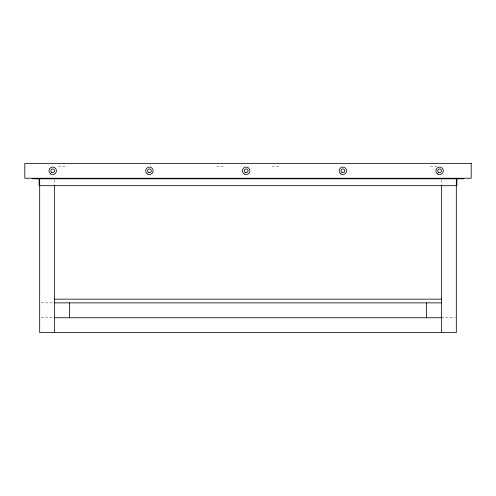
<?xml version="1.0" encoding="UTF-8"?>
<svg xmlns="http://www.w3.org/2000/svg" width="496" height="496" viewBox="0 0 496 496"><rect width="100%" height="100%" fill="white"/><g stroke="black" fill="none" stroke-linecap="round" stroke-linejoin="round"><path stroke-width="0.37" stroke-dasharray="2.48 1.86" d="M58.292 166.16L65.708 166.16M216.386 166.16L223.814 166.16M272.18 166.16L279.62 166.16M430.286 166.16L437.714 166.16M41.168 302.87L53.816 302.87M41.168 317.75L53.816 317.75M441.44 317.75L455.576 317.75M441.44 179.794L441.44 184.425M54.56 179.794L54.56 184.425"/><path stroke-width="0.74" d="M54.56 299.15L441.44 299.15M54.56 302.87L441.44 302.87M54.56 317.75L441.44 317.75M463.76 178.25L463.76 178.808L32.24 178.808L32.24 178.25M456.878 178.25L456.878 185.69L39.122 185.69L39.122 178.808M456.32 178.25L456.32 332.63L39.68 332.63L39.68 178.25M441.44 185.194L441.44 332.63M426.56 302.87L426.56 317.75M69.44 302.87L69.44 317.75M54.56 185.194L54.56 332.63M471.2 163.37L24.8 163.37L24.8 178.25L471.2 178.25L471.2 163.37M50.84 174.034A3.72 3.72 0 0 0 56.42 170.81A3.72 3.72 0 0 0 50.84 167.586A3.72 3.72 0 0 0 50.84 174.034M51.77 172.422A1.86 1.86 0 0 0 54.56 170.81A1.86 1.86 0 0 0 51.77 169.198A1.86 1.86 0 0 0 51.77 172.422M148.49 172.422A1.86 1.86 0 0 0 151.28 170.81A1.86 1.86 0 0 0 148.49 169.198A1.86 1.86 0 0 0 148.49 172.422M147.56 174.034A3.72 3.72 0 0 0 153.14 170.81A3.72 3.72 0 0 0 147.56 167.586A3.72 3.72 0 0 0 147.56 174.034M245.21 172.422A1.86 1.86 0 0 0 248 170.81A1.86 1.86 0 0 0 245.21 169.198A1.86 1.86 0 0 0 245.21 172.422M244.28 174.034A3.72 3.72 0 0 0 249.86 170.81A3.72 3.72 0 0 0 244.28 167.586A3.72 3.72 0 0 0 244.28 174.034M341.93 172.422A1.86 1.86 0 0 0 344.72 170.81A1.86 1.86 0 0 0 341.93 169.198A1.86 1.86 0 0 0 341.93 172.422M438.65 172.422A1.86 1.86 0 0 0 441.44 170.81A1.86 1.86 0 0 0 438.65 169.198A1.86 1.86 0 0 0 438.65 172.422M437.72 174.034A3.72 3.72 0 0 0 443.3 170.81A3.72 3.72 0 0 0 437.72 167.586A3.72 3.72 0 0 0 437.72 174.034M341 174.034A3.72 3.72 0 0 0 346.58 170.81A3.72 3.72 0 0 0 341 167.586A3.72 3.72 0 0 0 341 174.034"/></g></svg>
